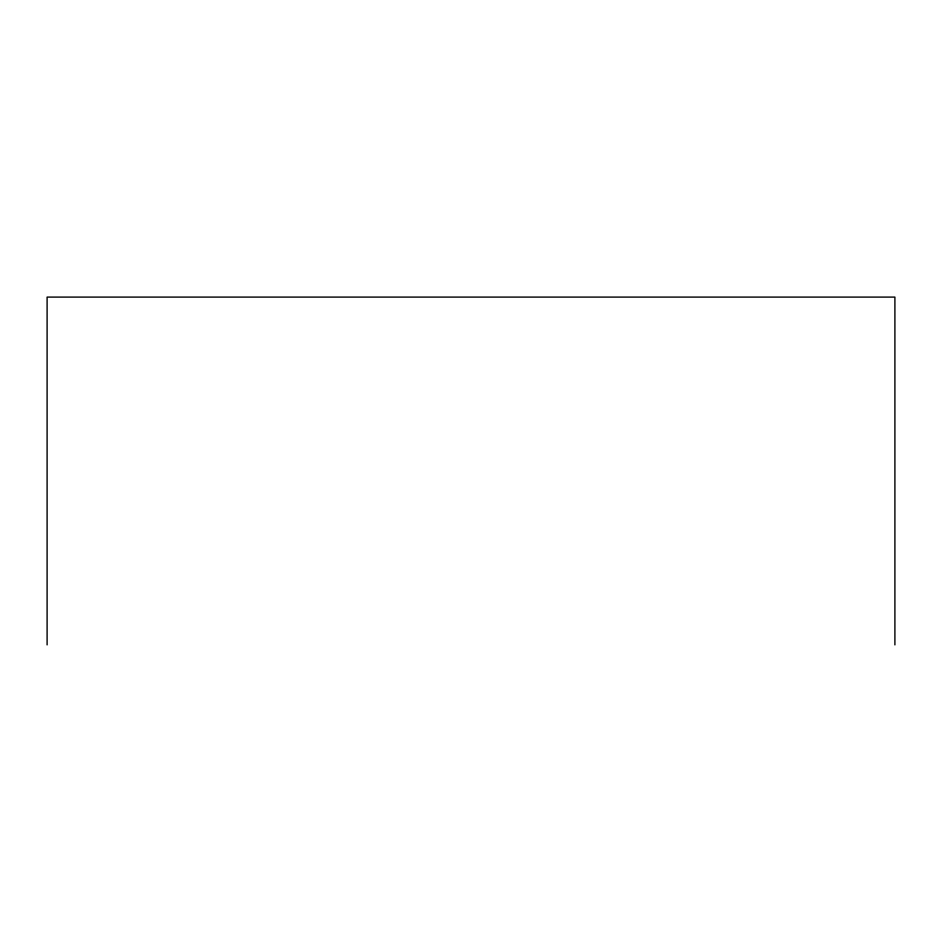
<?xml version="1.0" encoding="UTF-8"?>
<svg xmlns="http://www.w3.org/2000/svg" width="942" height="942" viewBox="0 0 942 942"><rect width="100%" height="100%" fill="white"/><g stroke="black" fill="none" stroke-linecap="round" stroke-linejoin="round"><path stroke-width="1.41" d="M894.9 644.905L894.9 297.095L47.1 297.095L47.1 644.905"/></g></svg>
